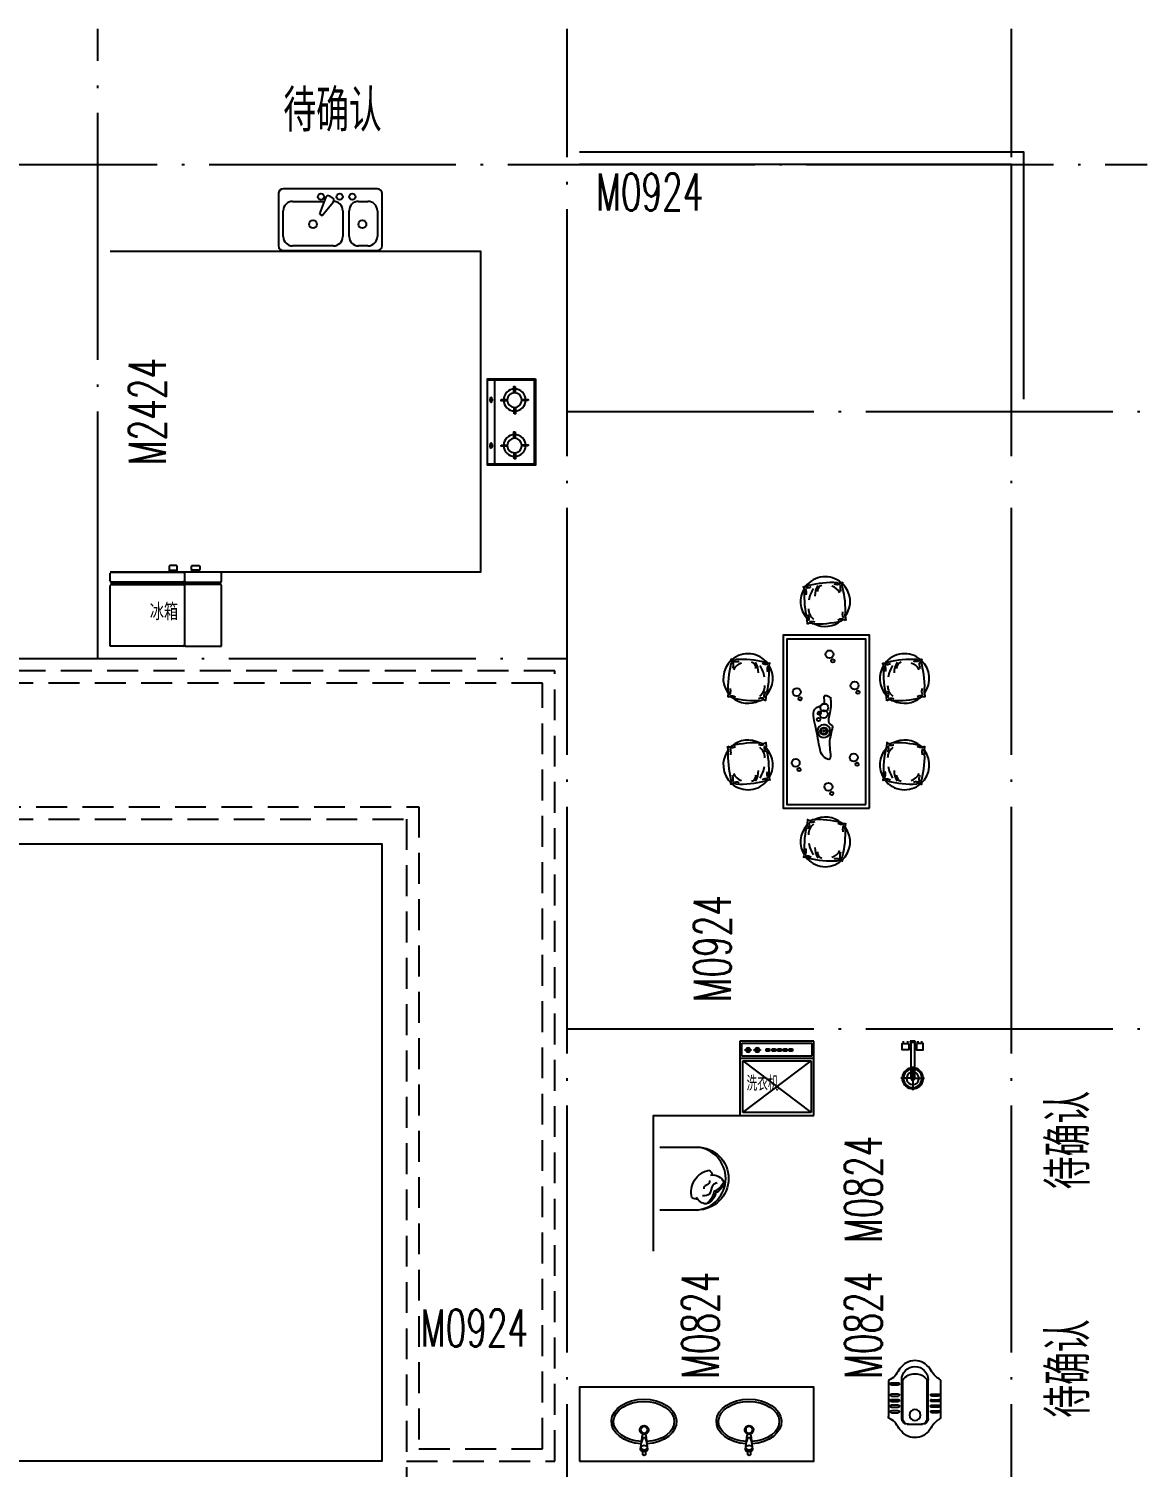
# Model space of a CAD drawing. Extents: x 14112 to 33812, y 15441 to 35841.
# Drawn here: x 24751 to 33812, y 24191 to 35841 of the extents above; entities that cross this region are included whole.
import ezdxf
from ezdxf.enums import TextEntityAlignment as Align

# ---------------------------------------------------------------- set-up
doc = ezdxf.new("R2010")
doc.units = 0
doc.header["$LTSCALE"] = 1000
doc.header["$MEASUREMENT"] = 0
doc.linetypes.add('DOTE', pattern=[2.42, 2, -0.2, 0.02, -0.2])
doc.linetypes.add('HIDDEN', pattern=[0.375, 0.25, -0.125])
for name, color, linetype in [('A-DOTE', 1, 'Continuous'), ('A-WALL', 4, 'Continuous'), ('A-WINDOW-TEXT', 7, 'Continuous'), ('A-家具', 254, 'Continuous'), ('A-洁具、厨具', 165, 'Continuous'), ('A-立面看线', 7, 'Continuous')]:
    doc.layers.add(name, color=color, linetype=linetype)
doc.styles.add('_TCH_WINDOW', font='SIMPLEX', dxfattribs={"height": 3.5, "bigfont": 'GBCBIG'})
doc.styles.add('BCP_PENDING_CN', font='')
doc.styles.get("Standard").update_dxf_attribs({"font": 'gbenor.shx', "bigfont": 'gbcbig.shx'})
doc.styles.add('黑体', font='simhei.ttf', dxfattribs={"width": 0.8})
doc.styles.get('BCP_PENDING_CN').set_extended_font_data('SimSun')

# ---------------------------------------------------------------- blocks, each defined once
blk = doc.blocks.new('*U30')
at = {"color": 0}
for p, q in [((-450, 229), (-450, 290)), ((-440, 300), (140, 300)), ((90, 312), (28, 312)), ((90, 307), (28, 307)), ((150, 290), (150, 229)), ((150, 290), (150, 229)), ((440, 300), (160, 300)), ((210, 312), (273, 312)), ((210, 307), (273, 307)), ((450, 229), (450, 290)), ((-450, -300), (-450, 190)), ((145, 211), (-444, 211)), ((144, 206), (-443, 206)), ((140, 219), (-440, 219)), ((-440, 200), (140, 200)), ((150, 190), (150, -290)), ((150, 190), (150, -290)), ((155, 211), (444, 211)), ((156, 206), (443, 206)), ((160, 219), (440, 219)), ((440, 200), (160, 200)), ((450, -300), (450, 190)), ((140, -300), (-450, -300)), ((160, -300), (450, -300))]:
    blk.add_line(p, q, dxfattribs=at)
for points in [[(82, 353), (36, 353, 0.414214), (26, 343), (26, 326, 0.414214), (36, 316), (82, 316, 0.414214), (92, 326), (92, 343, 0.414214)], [(218, 353), (265, 353, -0.414214), (275, 343), (275, 326, -0.414214), (265, 316), (218, 316, -0.414214), (208, 326), (208, 343, -0.414214)]]:
    blk.add_lwpolyline(points, format="xyb", close=True, dxfattribs=at)
for centre, radius, start, end in [((-440, 290), 10, 90, 180), ((54, 309), 27.4, 157.0604, 198.6544), ((64, 309), 27.4, 341.3456, 22.9396), ((140, 290), 10, 0, 90), ((160, 290), 10, 90, 180), ((236, 309), 27.4, 157.0604, 198.6544), ((246, 309), 27.4, 341.3456, 22.9396), ((440, 290), 10, 0, 90), ((-440, 229), 10, 180, 270), ((-440, 190), 10, 90, 180), ((-430, 209), 13.7, 135.9951, 224.0049), ((140, 229), 10, 270, 0), ((140, 190), 10, 0, 90), ((131, 209), 13.7, 315.728, 44.272), ((160, 229), 10, 180, 270), ((160, 190), 10, 90, 180), ((169, 209), 13.7, 135.728, 224.272), ((440, 229), 10, 270, 0), ((430, 209), 13.7, 315.9951, 44.0049), ((440, 190), 10, 0, 90), ((140, -290), 10, 270, 0), ((160, -290), 10, 180, 270)]:
    blk.add_arc(centre, radius, start, end, dxfattribs=at)
at = {"color": 0, "style": '黑体', "width": 0.7}
blk.add_text('冰箱', height=120, dxfattribs=at).set_placement((-130, -77))
blk = doc.blocks.new('*U32')
at = {"color": 0}
for p, q in [((340, 184), (-340, 184)), ((-340, -194), (-340, 184)), ((340, -194), (340, 184)), ((340, -137), (-340, -137)), ((-210, -163), (-195, -163)), ((-210, -167), (-195, -167)), ((-195, -155), (-195, -155)), ((-195, -163), (-195, -157)), ((-195, -173), (-195, -167)), ((-195, -175), (-195, -175)), ((-191, -155), (-191, -155)), ((-191, -163), (-191, -157)), ((-191, -163), (-175, -163)), ((-191, -167), (-174, -167)), ((-191, -173), (-191, -167)), ((-191, -175), (-191, -175)), ((159, -163), (200, -163)), ((159, -165), (200, -165)), ((159, -165), (200, -165)), ((159, -167), (200, -167)), ((177, -175), (177, -155)), ((179, -175), (179, -155)), ((181, -175), (181, -155))]:
    blk.add_line(p, q, dxfattribs=at)
for points in [[(350, 194), (-350, 194), (-350, -194), (350, -194)], [(-194, 135), (-194, 87), (-185, 87), (-185, 135)], [(173, 135), (173, 87), (182, 87), (182, 135)], [(-300, 21), (-253, 21), (-253, 31), (-300, 31)], [(-81, 29), (-128, 29), (-128, 20), (-81, 20)], [(67, 21), (115, 21), (115, 31), (67, 31)], [(287, 29), (239, 29), (239, 20), (287, 20)], [(-187, -85), (-187, -37), (-196, -37), (-196, -85)], [(181, -85), (181, -37), (172, -37), (172, -85)]]:
    blk.add_lwpolyline(points, close=True, dxfattribs=at)
for centre, radius in [((-191, 25), 89.1), ((-191, 25), 59.1), ((177, 25), 89.1), ((177, 25), 59.1)]:
    blk.add_circle(centre, radius, dxfattribs=at)
for centre in [(-192, -165), (179, -165)]:
    blk.add_ellipse(centre, major_axis=(-20.6, 0), ratio=0.466667, dxfattribs=at)
for points, knots in [([(-195, -157), (-196, -158), (-196, -158), (-199, -158), (-201, -158), (-205, -159), (-206, -160), (-208, -161), (-209, -162), (-210, -162), (-210, -163), (-210, -163)], [4.849937, 4.849937, 4.849937, 4.849937, 4.96011, 4.96011, 5.278154, 5.278154, 5.596197, 5.596197, 5.820437, 5.820437, 5.918287, 5.918287, 5.918287, 5.918287]), ([(-210, -167), (-210, -167), (-210, -167), (-210, -167), (-210, -168), (-209, -168), (-208, -169), (-207, -170), (-205, -170), (-202, -172), (-200, -172), (-197, -172), (-196, -172), (-195, -173)], [6.596587, 6.596587, 6.596587, 6.596587, 6.599871, 6.599871, 6.758213, 6.758213, 6.916556, 6.916556, 7.241139, 7.241139, 7.565721, 7.565721, 7.716432, 7.716432, 7.716432, 7.716432]), ([(-175, -163), (-175, -163), (-175, -162), (-176, -161), (-177, -161), (-178, -160), (-179, -160), (-181, -159), (-183, -158), (-187, -158), (-189, -157), (-191, -157), (-191, -157), (-191, -157)], [9.78973, 9.78973, 9.78973, 9.78973, 9.926221, 9.926221, 10.107693, 10.107693, 10.289165, 10.289165, 10.607209, 10.607209, 10.925252, 10.925252, 10.929627, 10.929627, 10.929627, 10.929627]), ([(-191, -173), (-189, -173), (-187, -172), (-183, -172), (-182, -171), (-179, -170), (-178, -170), (-176, -168), (-175, -168), (-175, -167), (-174, -167), (-174, -167)], [7.91993, 7.91993, 7.91993, 7.91993, 8.214887, 8.214887, 8.539469, 8.539469, 8.801496, 8.801496, 9.01886, 9.01886, 9.11142, 9.11142, 9.11142, 9.11142]), ([(161, -165), (161, -165), (161, -166), (161, -166), (161, -167), (161, -167), (162, -168), (163, -168), (163, -169), (165, -170), (166, -170), (170, -172), (172, -172), (176, -173), (178, -173), (182, -173), (184, -172), (188, -172), (190, -171), (193, -170), (194, -170), (196, -168), (196, -168), (197, -167), (197, -167), (198, -166), (198, -166), (198, -165), (198, -165), (198, -164), (197, -164), (197, -163), (197, -162), (196, -161), (195, -161), (194, -160), (193, -160), (190, -159), (189, -158), (185, -158), (183, -157), (179, -157), (176, -157), (172, -158), (170, -158), (167, -159), (165, -160), (163, -161), (163, -162), (162, -163), (161, -163), (161, -164), (161, -164), (161, -165), (161, -165), (161, -165)], [0, 0, 0, 0, 0.158343, 0.158343, 0.316685, 0.316685, 0.475028, 0.475028, 0.633371, 0.633371, 0.957954, 0.957954, 1.282536, 1.282536, 1.607119, 1.607119, 1.931701, 1.931701, 2.256284, 2.256284, 2.518311, 2.518311, 2.735674, 2.735674, 2.917147, 2.917147, 3.098619, 3.098619, 3.280091, 3.280091, 3.461563, 3.461563, 3.643035, 3.643035, 3.824508, 3.824508, 4.00598, 4.00598, 4.324023, 4.324023, 4.642067, 4.642067, 4.96011, 4.96011, 5.278154, 5.278154, 5.596197, 5.596197, 5.820437, 5.820437, 6.044677, 6.044677, 6.209716, 6.209716, 6.283185, 6.283185, 6.283185, 6.283185])]:
    blk.add_open_spline(points, degree=3, knots=knots, dxfattribs=at)
blk = doc.blocks.new('*U31')
at = {"color": 0, "linetype": 'Continuous'}
for p, q in [((381, 250), (-381, 250)), ((-419, 212), (-419, -212)), ((-305, 148), (-50, 148)), ((-39, 177), (-87, 48)), ((-65, 35), (22, 141)), ((-3, 190), (15, 180)), ((229, 148), (305, 148)), ((419, -212), (419, 212)), ((-381, -136), (-381, 72)), ((-87, 48), (-65, 35)), ((102, 72), (102, -136)), ((152, -136), (152, 72)), ((381, 72), (381, -136)), ((25, -212), (-305, -212)), ((305, -212), (229, -212)), ((-381, -250), (381, -250))]:
    blk.add_line(p, q, dxfattribs=at)
for centre, radius in [((-76, 186), 25.4), ((76, 186), 25.4), ((178, 186), 25.4), ((-140, -37), 31.8), ((260, -37), 31.8)]:
    blk.add_circle(centre, radius, dxfattribs=at)
for centre, radius, start, end in [((-381, 212), 38.1, 90, 180), ((381, 212), 38.1, 0, 90), ((-305, 72), 76.2, 90, 180), ((-15, 168), 25.4, 60, 159.4623), ((3, 158), 25.4, 320.5377, 60), ((25, 72), 76.2, 0, 90), ((229, 72), 76.2, 90, 180), ((305, 72), 76.2, 0, 90), ((-381, -212), 38.1, 180, 270), ((-305, -136), 76.2, 180, 270), ((25, -136), 76.2, 270, 0), ((229, -136), 76.2, 180, 270), ((305, -136), 76.2, 270, 0), ((381, -212), 38.1, 270, 0)]:
    blk.add_arc(centre, radius, start, end, dxfattribs=at)
blk = doc.blocks.new('*U36')
at = {"color": 0, "linetype": 'ByBlock', "ltscale": 15}
for points in [[(-503, 732), (-503, 733)], [(-234, 795), (-199, 799)], [(-195, 763), (-195, 762)], [(195, 763), (195, 762)], [(234, 795), (199, 799)], [(503, 732), (503, 733)], [(-169, 491), (-169, 491), (-204, 488)], [(169, 491), (169, 491), (204, 488)], [(-791, 151), (-791, 151), (-827, 154)], [(791, 151), (791, 151), (827, 154)], [(-1125, -90), (-1125, -91)], [(1125, -90), (1125, -91)], [(-857, -153), (-821, -157)], [(-818, -121), (-818, -120)], [(818, -121), (818, -120)], [(857, -153), (821, -157)], [(-169, -491), (-169, -491), (-204, -488)], [(169, -491), (169, -491), (204, -488)], [(-503, -732), (-503, -733)], [(-234, -795), (-199, -799)], [(-195, -763), (-195, -762)], [(195, -763), (195, -762)], [(234, -795), (199, -799)], [(503, -732), (503, -733)]]:
    blk.add_lwpolyline(points, dxfattribs=at)
at = {"color": 0, "linetype": 'Continuous'}
for points in [[(-700, -350), (700, -350), (700, 350), (-700, 350)], [(-670, -320), (670, -320), (670, 320), (-670, 320)]]:
    blk.add_lwpolyline(points, close=True, dxfattribs=at)
at = {"color": 0, "linetype": 'ByBlock', "ltscale": 15}
for centre, radius in [((-387, 221), 13.5), ((-333, 248), 32.2), ((240, 239), 32.2), ((186, 212), 13.5), ((-527, -17), 32.2), ((-76, 19), 30.3), ((-76, 19), 26), ((-76, 19), 23.4), ((-76, 19), 6.06), ((18, 62), 13.5), ((62, 21), 32.2), ((69, 57), 13.5), ((114, 16), 32.2), ((546, -26), 32.2), ((-581, -44), 13.5), ((492, -53), 13.5), ((-290, -222), 32.2), ((293, -229), 32.2), ((-345, -249), 13.5), ((239, -256), 13.5)]:
    blk.add_circle(centre, radius, dxfattribs=at)
at = {"color": 0, "ltscale": 120}
for centre, start, end in [((-350, 634), 53.3334, 137.5618), ((350, 634), 42.4382, 126.6666), ((-350, 634), 139.6082, 232.578), ((-350, 634), 332.6405, 40.6948), ((350, 634), 139.3052, 207.3595), ((350, 634), 307.422, 40.3918), ((-350, 634), 237.6262, 311.9099), ((350, 634), 228.0901, 302.3738), ((-973, 8), 127.422, 220.3918), ((-973, 8), 48.0901, 122.3738), ((973, 8), 57.6262, 131.9099), ((973, 8), 319.6082, 52.578), ((-973, 8), 319.3052, 27.3595), ((973, 8), 152.6405, 220.6948), ((-973, 8), 222.4382, 306.6666), ((973, 8), 233.3334, 317.5618), ((-350, -634), 48.0901, 122.3738), ((350, -634), 57.6262, 131.9099), ((-350, -634), 127.422, 220.3918), ((-350, -634), 319.3052, 27.3595), ((350, -634), 152.6405, 220.6948), ((350, -634), 319.6082, 52.578), ((-350, -634), 222.4382, 306.6666), ((350, -634), 233.3334, 317.5618)]:
    blk.add_arc(centre, 201, start, end, dxfattribs=at)
at = {"color": 0, "linetype": 'ByBlock', "ltscale": 15}
for centre, radius, start, end in [((-532, 748), 32.8, 331.1613, 39.9508), ((235, 686), 740, 176.3631, 194.749), ((-376, 659), 103, 115.5209, 163.9239), ((-281, 57), 740, 86.3631, 104.749), ((-170, 783), 32.8, 151.1613, 219.9508), ((-911, 575), 740, 356.3631, 14.749), ((911, 575), 740, 165.251, 183.6369), ((170, 783), 32.8, 320.0492, 28.8387), ((281, 57), 740, 75.251, 93.6369), ((376, 659), 103, 16.0761, 64.4791), ((-235, 686), 740, 345.251, 3.6369), ((532, 748), 32.8, 140.0492, 208.8387), ((-435, 618), 48.4, 194.0472, 273.7214), ((435, 618), 48.4, 266.2786, 345.9528), ((-402, 697), 147, 237.407, 272.7549), ((-505, 477), 32.8, 331.1613, 39.9508), ((-301, 799), 305, 239.426, 258.5985), ((-393, 1203), 740, 266.3631, 284.749), ((-292, 603), 106, 269.5416, 322.8842), ((-144, 512), 32.8, 151.1613, 219.9508), ((144, 512), 32.8, 320.0492, 28.8387), ((393, 1203), 740, 255.251, 273.6369), ((292, 603), 106, 217.1158, 270.4584), ((301, 799), 305, 281.4015, 300.574), ((402, 697), 147, 267.2451, 302.593), ((505, 477), 32.8, 140.0492, 208.8387), ((-387, -44), 740, 165.251, 183.6369), ((-1128, 165), 32.8, 320.0492, 28.8387), ((-924, -157), 305, 101.4015, 120.574), ((-1015, -561), 740, 75.251, 93.6369), ((-914, 39), 106, 37.1158, 90.4584), ((-766, 130), 32.8, 140.0492, 208.8387), ((766, 130), 32.8, 331.1613, 39.9508), ((1015, -561), 740, 86.3631, 104.749), ((914, 39), 106, 89.5416, 142.8842), ((924, -157), 305, 59.426, 78.5985), ((1128, 165), 32.8, 151.1613, 219.9508), ((387, -44), 740, 356.3631, 14.749), ((-1025, -55), 147, 87.2451, 122.593), ((-1057, 24), 48.4, 86.2786, 165.9528), ((-1533, 67), 740, 345.251, 3.6369), ((-76, 19), 52, 160.5618, 5.2841), ((-76, 19), 52, 5.2841, 160.5618), ((1533, 67), 740, 176.3631, 194.749), ((1025, -55), 147, 57.407, 92.7549), ((1057, 24), 48.4, 14.0472, 93.7214), ((-1154, -106), 32.8, 320.0492, 28.8387), ((-999, -17), 103, 196.0761, 244.4791), ((999, -17), 103, 295.5209, 343.9239), ((1154, -106), 32.8, 151.1613, 219.9508), ((-904, 585), 740, 255.251, 273.6369), ((-792, -141), 32.8, 140.0492, 208.8387), ((792, -141), 32.8, 331.1613, 39.9508), ((904, 585), 740, 266.3631, 284.749), ((-505, -477), 32.8, 320.0492, 28.8387), ((-393, -1203), 740, 75.251, 93.6369), ((393, -1203), 740, 86.3631, 104.749), ((505, -477), 32.8, 151.1613, 219.9508), ((235, -686), 740, 165.251, 183.6369), ((-435, -618), 48.4, 86.2786, 165.9528), ((-402, -697), 147, 87.2451, 122.593), ((-301, -799), 305, 101.4015, 120.574), ((-292, -603), 106, 37.1158, 90.4584), ((-911, -575), 740, 345.251, 3.6369), ((-144, -512), 32.8, 140.0492, 208.8387), ((144, -512), 32.8, 331.1613, 39.9508), ((911, -575), 740, 176.3631, 194.749), ((292, -603), 106, 89.5416, 142.8842), ((301, -799), 305, 59.426, 78.5985), ((402, -697), 147, 57.407, 92.7549), ((435, -618), 48.4, 14.0472, 93.7214), ((-235, -686), 740, 356.3631, 14.749), ((-376, -659), 103, 196.0761, 244.4791), ((376, -659), 103, 295.5209, 343.9239), ((-532, -748), 32.8, 320.0492, 28.8387), ((-281, -57), 740, 255.251, 273.6369), ((-170, -783), 32.8, 140.0492, 208.8387), ((170, -783), 32.8, 331.1613, 39.9508), ((281, -57), 740, 266.3631, 284.749), ((532, -748), 32.8, 151.1613, 219.9508)]:
    blk.add_arc(centre, radius, start, end, dxfattribs=at)
for points, knots in [([(-506, 769), (-506, 771), (-505, 777), (-491, 760), (-479, 767), (-470, 772)], [0, 0, 0, 0, 8.024829, 21.050859, 61.733421, 61.733421, 61.733421, 61.733421]), ([(-493, 751), (-491, 746), (-485, 732), (-488, 717), (-491, 707)], [0, 0, 0, 0, 20.199903, 65.117816, 65.117816, 65.117816, 65.117816]), ([(-484, 757), (-479, 756), (-462, 750), (-445, 756), (-432, 761)], [0, 0, 0, 0, 20.94518, 77.547913, 77.547913, 77.547913, 77.547913]), ([(-217, 783), (-221, 781), (-237, 772), (-256, 775), (-269, 777)], [0, 0, 0, 0, 20.94518, 77.547913, 77.547913, 77.547913, 77.547913]), ([(-207, 778), (-208, 774), (-212, 759), (-205, 745), (-201, 735)], [0, 0, 0, 0, 20.199903, 65.117816, 65.117816, 65.117816, 65.117816]), ([(207, 778), (208, 774), (212, 759), (205, 745), (201, 735)], [0, 0, 0, 0, 20.199903, 65.117816, 65.117816, 65.117816, 65.117816]), ([(217, 783), (221, 781), (237, 772), (256, 775), (269, 777)], [0, 0, 0, 0, 20.94518, 77.547913, 77.547913, 77.547913, 77.547913]), ([(484, 757), (479, 756), (462, 750), (445, 756), (432, 761)], [0, 0, 0, 0, 20.94518, 77.547913, 77.547913, 77.547913, 77.547913]), ([(506, 769), (506, 771), (505, 777), (491, 760), (479, 767), (470, 772)], [0, 0, 0, 0, 8.024829, 21.050859, 61.733421, 61.733421, 61.733421, 61.733421]), ([(493, 751), (491, 746), (485, 732), (488, 717), (491, 707)], [0, 0, 0, 0, 20.199903, 65.117816, 65.117816, 65.117816, 65.117816]), ([(-440, 465), (-447, 466), (-458, 468), (-470, 454), (-475, 459), (-476, 461)], [0, 0, 0, 0, 30.857349, 48.406165, 58.315689, 58.315689, 58.315689, 58.315689]), ([(-466, 477), (-464, 481), (-461, 496), (-467, 510), (-471, 520)], [0, 0, 0, 0, 20.199903, 65.117816, 65.117816, 65.117816, 65.117816]), ([(-456, 471), (-452, 474), (-436, 482), (-417, 479), (-404, 477)], [0, 0, 0, 0, 20.94518, 77.547913, 77.547913, 77.547913, 77.547913]), ([(-194, 498), (-199, 500), (-216, 506), (-234, 500), (-247, 496)], [0, 0, 0, 0, 20.94518, 77.547913, 77.547913, 77.547913, 77.547913]), ([(-186, 505), (-187, 509), (-193, 523), (-189, 538), (-186, 548)], [0, 0, 0, 0, 20.199903, 65.117816, 65.117816, 65.117816, 65.117816]), ([(186, 505), (187, 509), (193, 523), (189, 538), (186, 548)], [0, 0, 0, 0, 20.199903, 65.117816, 65.117816, 65.117816, 65.117816]), ([(194, 498), (199, 500), (216, 506), (234, 500), (247, 496)], [0, 0, 0, 0, 20.94518, 77.547913, 77.547913, 77.547913, 77.547913]), ([(456, 471), (452, 474), (436, 482), (417, 479), (404, 477)], [0, 0, 0, 0, 20.94518, 77.547913, 77.547913, 77.547913, 77.547913]), ([(440, 465), (447, 466), (458, 468), (470, 454), (475, 459), (476, 461)], [0, 0, 0, 0, 30.857349, 48.406165, 58.315689, 58.315689, 58.315689, 58.315689]), ([(466, 477), (464, 481), (461, 496), (467, 510), (471, 520)], [0, 0, 0, 0, 20.199903, 65.117816, 65.117816, 65.117816, 65.117816]), ([(-1062, 177), (-1069, 176), (-1081, 174), (-1092, 188), (-1097, 183), (-1099, 181)], [0, 0, 0, 0, 30.857349, 48.406165, 58.315689, 58.315689, 58.315689, 58.315689]), ([(-1088, 166), (-1087, 161), (-1083, 146), (-1089, 132), (-1094, 122)], [0, 0, 0, 0, 20.199903, 65.117816, 65.117816, 65.117816, 65.117816]), ([(-1078, 171), (-1074, 168), (-1058, 160), (-1040, 163), (-1026, 165)], [0, 0, 0, 0, 20.94518, 77.547913, 77.547913, 77.547913, 77.547913]), ([(-817, 144), (-821, 142), (-838, 136), (-856, 142), (-869, 146)], [0, 0, 0, 0, 20.94518, 77.547913, 77.547913, 77.547913, 77.547913]), ([(-808, 137), (-810, 133), (-815, 119), (-811, 104), (-809, 94)], [0, 0, 0, 0, 20.199903, 65.117816, 65.117816, 65.117816, 65.117816]), ([(808, 137), (810, 133), (815, 119), (811, 104), (809, 94)], [0, 0, 0, 0, 20.199903, 65.117816, 65.117816, 65.117816, 65.117816]), ([(817, 144), (821, 142), (838, 136), (856, 142), (869, 146)], [0, 0, 0, 0, 20.94518, 77.547913, 77.547913, 77.547913, 77.547913]), ([(1078, 171), (1074, 168), (1058, 160), (1040, 163), (1026, 165)], [0, 0, 0, 0, 20.94518, 77.547913, 77.547913, 77.547913, 77.547913]), ([(1062, 177), (1069, 176), (1081, 174), (1092, 188), (1097, 183), (1099, 181)], [0, 0, 0, 0, 30.857349, 48.406165, 58.315689, 58.315689, 58.315689, 58.315689]), ([(1088, 166), (1087, 161), (1083, 146), (1089, 132), (1094, 122)], [0, 0, 0, 0, 20.199903, 65.117816, 65.117816, 65.117816, 65.117816]), ([(-1115, -109), (-1113, -104), (-1107, -90), (-1111, -75), (-1113, -65)], [0, 0, 0, 0, 20.199903, 65.117816, 65.117816, 65.117816, 65.117816]), ([(-1106, -115), (-1102, -114), (-1085, -108), (-1067, -114), (-1054, -119)], [0, 0, 0, 0, 20.94518, 77.547913, 77.547913, 77.547913, 77.547913]), ([(-830, -136), (-831, -132), (-834, -117), (-828, -103), (-823, -93)], [0, 0, 0, 0, 20.199903, 65.117816, 65.117816, 65.117816, 65.117816]), ([(830, -136), (831, -132), (834, -117), (828, -103), (823, -93)], [0, 0, 0, 0, 20.199903, 65.117816, 65.117816, 65.117816, 65.117816]), ([(1106, -115), (1102, -114), (1085, -108), (1067, -114), (1054, -119)], [0, 0, 0, 0, 20.94518, 77.547913, 77.547913, 77.547913, 77.547913]), ([(1115, -109), (1113, -104), (1107, -90), (1111, -75), (1113, -65)], [0, 0, 0, 0, 20.199903, 65.117816, 65.117816, 65.117816, 65.117816]), ([(-1129, -127), (-1128, -129), (-1127, -135), (-1114, -117), (-1101, -125), (-1092, -130)], [0, 0, 0, 0, 8.024829, 21.050859, 61.733421, 61.733421, 61.733421, 61.733421]), ([(-840, -141), (-844, -139), (-860, -130), (-878, -133), (-891, -134)], [0, 0, 0, 0, 20.94518, 77.547913, 77.547913, 77.547913, 77.547913]), ([(840, -141), (844, -139), (860, -130), (878, -133), (891, -134)], [0, 0, 0, 0, 20.94518, 77.547913, 77.547913, 77.547913, 77.547913]), ([(1129, -127), (1128, -129), (1127, -135), (1114, -117), (1101, -125), (1092, -130)], [0, 0, 0, 0, 8.024829, 21.050859, 61.733421, 61.733421, 61.733421, 61.733421]), ([(-440, -465), (-447, -466), (-458, -468), (-470, -454), (-475, -459), (-476, -461)], [0, 0, 0, 0, 30.857349, 48.406165, 58.315689, 58.315689, 58.315689, 58.315689]), ([(440, -465), (447, -466), (458, -468), (470, -454), (475, -459), (476, -461)], [0, 0, 0, 0, 30.857349, 48.406165, 58.315689, 58.315689, 58.315689, 58.315689]), ([(-466, -477), (-464, -481), (-461, -496), (-467, -510), (-471, -520)], [0, 0, 0, 0, 20.199903, 65.117816, 65.117816, 65.117816, 65.117816]), ([(-456, -471), (-452, -474), (-436, -482), (-417, -479), (-404, -477)], [0, 0, 0, 0, 20.94518, 77.547913, 77.547913, 77.547913, 77.547913]), ([(-194, -498), (-199, -500), (-216, -506), (-234, -500), (-247, -496)], [0, 0, 0, 0, 20.94518, 77.547913, 77.547913, 77.547913, 77.547913]), ([(-186, -505), (-187, -509), (-193, -523), (-189, -538), (-186, -548)], [0, 0, 0, 0, 20.199903, 65.117816, 65.117816, 65.117816, 65.117816]), ([(186, -505), (187, -509), (193, -523), (189, -538), (186, -548)], [0, 0, 0, 0, 20.199903, 65.117816, 65.117816, 65.117816, 65.117816]), ([(194, -498), (199, -500), (216, -506), (234, -500), (247, -496)], [0, 0, 0, 0, 20.94518, 77.547913, 77.547913, 77.547913, 77.547913]), ([(456, -471), (452, -474), (436, -482), (417, -479), (404, -477)], [0, 0, 0, 0, 20.94518, 77.547913, 77.547913, 77.547913, 77.547913]), ([(466, -477), (464, -481), (461, -496), (467, -510), (471, -520)], [0, 0, 0, 0, 20.199903, 65.117816, 65.117816, 65.117816, 65.117816]), ([(-506, -769), (-506, -771), (-505, -777), (-491, -760), (-479, -767), (-470, -772)], [0, 0, 0, 0, 8.024829, 21.050859, 61.733421, 61.733421, 61.733421, 61.733421]), ([(-493, -751), (-491, -746), (-485, -732), (-488, -717), (-491, -707)], [0, 0, 0, 0, 20.199903, 65.117816, 65.117816, 65.117816, 65.117816]), ([(-484, -757), (-479, -756), (-462, -750), (-445, -756), (-432, -761)], [0, 0, 0, 0, 20.94518, 77.547913, 77.547913, 77.547913, 77.547913]), ([(-217, -783), (-221, -781), (-237, -772), (-256, -775), (-269, -777)], [0, 0, 0, 0, 20.94518, 77.547913, 77.547913, 77.547913, 77.547913]), ([(-207, -778), (-208, -774), (-212, -759), (-205, -745), (-201, -735)], [0, 0, 0, 0, 20.199903, 65.117816, 65.117816, 65.117816, 65.117816]), ([(207, -778), (208, -774), (212, -759), (205, -745), (201, -735)], [0, 0, 0, 0, 20.199903, 65.117816, 65.117816, 65.117816, 65.117816]), ([(217, -783), (221, -781), (237, -772), (256, -775), (269, -777)], [0, 0, 0, 0, 20.94518, 77.547913, 77.547913, 77.547913, 77.547913]), ([(484, -757), (479, -756), (462, -750), (445, -756), (432, -761)], [0, 0, 0, 0, 20.94518, 77.547913, 77.547913, 77.547913, 77.547913]), ([(506, -769), (506, -771), (505, -777), (491, -760), (479, -767), (470, -772)], [0, 0, 0, 0, 8.024829, 21.050859, 61.733421, 61.733421, 61.733421, 61.733421]), ([(493, -751), (491, -746), (485, -732), (488, -717), (491, -707)], [0, 0, 0, 0, 20.199903, 65.117816, 65.117816, 65.117816, 65.117816])]:
    blk.add_open_spline(points, degree=3, knots=knots, dxfattribs=at)
blk.add_spline([(198, -33), (71, -29), (-16, -28), (-33, -48), (-58, -47), (-120, -33), (-190, -26), (-306, -20), (-280, 25), (-226, 50), (-37, 87), (114, 80), (159, 15), (212, 12), (201, -25), (189, -36)], degree=3, dxfattribs=at)
blk = doc.blocks.new('海龙工具_洗盆')
at = {"color": 0}
blk.add_lwpolyline([(10, -35), (10, -4, 0.376297), (-11, -4), (-11, -34, -0.272573)], format="xyb", close=True, dxfattribs=at)
for points in [[(-11, -27, 0.271653), (-29, -49), (-15, -165, 0.760816), (14, -165), (27, -49, 0.255599), (10, -28)], [(26, -62, 0.726092), (-27, -63)], [(-24, -94, 0.023079), (-8, -143, 0.427088), (7, -143, 0.023079), (22, -94)]]:
    blk.add_lwpolyline(points, format="xyb", dxfattribs=at)
blk.add_lwpolyline([(24, -71), (-1, -80), (-26, -71)], dxfattribs=at)
blk.add_circle((-1, -207), 27, dxfattribs=at)
blk.add_arc((-1, -207), 35.6, 105.7254, 73.6041, dxfattribs=at)
for major_axis, ratio, start_param, end_param in [((-264, -1), 0.685587, -1.488972, 4.621616), ((246, 1), 0.663308, 1.649511, 7.763959)]:
    blk.add_ellipse((-2, -274), major_axis=major_axis, ratio=ratio, start_param=start_param, end_param=end_param, dxfattribs=at)
blk = doc.blocks.new('*U68')
at = {"color": 0}
blk.add_lwpolyline([(0, 0), (1900, 0), (1900, -600), (0, -600)], close=True, dxfattribs=at)
for p in [(525, -46), (1375, -46)]:
    blk.add_blockref('海龙工具_洗盆', p, dxfattribs=at)
blk = doc.blocks.new('*U69')
at = {"color": 0}
for p, q in [((-300, 369), (-300, -232)), ((300, 369), (-300, 369)), ((-284, 248), (-284, 353)), ((-284, 353), (284, 353)), ((284, 353), (284, 248)), ((300, -232), (300, 369)), ((284, 248), (-284, 248)), ((-257, 292), (-257, 302)), ((-257, 302), (-210, 302)), ((-210, 292), (-257, 292)), ((-210, 302), (-210, 292)), ((-183, 292), (-183, 302)), ((-183, 302), (-136, 302)), ((-136, 292), (-183, 292)), ((-136, 302), (-136, 292)), ((-88, 288), (-88, 306)), ((-88, 306), (-61, 306)), ((-61, 288), (-88, 288)), ((-61, 306), (-61, 288)), ((-38, 288), (-38, 306)), ((-38, 306), (-11, 306)), ((-11, 288), (-38, 288)), ((-11, 306), (-11, 288)), ((7, 288), (7, 306)), ((7, 306), (34, 306)), ((34, 288), (7, 288)), ((34, 306), (34, 288)), ((52, 288), (52, 306)), ((52, 306), (79, 306)), ((79, 288), (52, 288)), ((79, 306), (79, 288)), ((99, 288), (99, 306)), ((99, 306), (126, 306)), ((126, 288), (99, 288)), ((126, 306), (126, 288)), ((-300, 232), (300, 232)), ((-277, 210), (277, 210)), ((-277, -210), (277, 210)), ((-277, 210), (277, -210)), ((-277, -210), (-277, 210)), ((277, 210), (277, -210)), ((-300, -232), (300, -232)), ((277, -210), (-277, -210))]:
    blk.add_line(p, q, dxfattribs=at)
for centre, start, end in [((-233, 297), 17.42, 162.58), ((-233, 297), 195.5721, 344.4279), ((-159, 297), 17.42, 162.58), ((-159, 297), 195.5721, 344.4279)]:
    blk.add_arc(centre, 17.4, start, end, dxfattribs=at)
blk.add_text('洗衣机', height=120, dxfattribs=at).set_placement((-246, -33))
blk = doc.blocks.new('*U70')
at = {"color": 0, "linetype": 'Continuous'}
blk.add_lwpolyline([(-267, 318), (-267, 619, -1), (243, 619), (243, 318)], format="xyb", dxfattribs=at)
blk.add_arc((-12, 595), 256, 5.4586, 174.5414, dxfattribs=at)
at = {"color": 0, "extrusion": (0, 0, -1)}
for centre, major_axis, start_param, end_param in [((56, 746), (69.1, -69.1), 2.170135, 3.540916), ((-2, 724), (-81.1, -81.1), 2.540982, 3.519172), ((-18, 675), (-51.9, -51.9), 1.368059, 2.02427), ((97, 753), (-128, -128), -1.037469, 0.573364), ((87, 660), (-78.1, -78.1), 2.435498, 3.625733), ((108, 695), (59.8, -59.8), 5.521851, 6.710867), ((53, 634), (74.2, -74.2), 5.568502, 6.052223)]:
    blk.add_ellipse(centre, major_axis=major_axis, ratio=1, start_param=start_param, end_param=end_param, dxfattribs=at)
at = {"color": 0, "linetype": 'Continuous', "ltscale": 3000, "extrusion": (0, 0, -1)}
for centre, major_axis, start_param, end_param in [((-76, 672), (134, -134), 4.450749, 5.037426), ((72, 615), (101, -101), 4.081289, 4.922055)]:
    blk.add_ellipse(centre, major_axis=major_axis, ratio=1, start_param=start_param, end_param=end_param, dxfattribs=at)
at = {"color": 0, "linetype": 'Continuous', "ltscale": 3000}
for points, knots in [([(3, 722), (13, 721), (38, 718), (42, 676), (65, 674), (72, 674)], [0, 0, 0, 0, 40.128513, 107.093014, 136.921512, 136.921512, 136.921512, 136.921512]), ([(22, 783), (27, 769), (40, 729), (123, 736), (127, 686), (129, 663)], [0, 0, 0, 0, 63.901092, 178.479302, 266.758183, 266.758183, 266.758183, 266.758183])]:
    blk.add_open_spline(points, degree=3, knots=knots, dxfattribs=at)
blk = doc.blocks.new('*U45')
at = {"color": 0, "ltscale": 3}
for p, q in [((269, 568), (269, 874)), ((373, 563), (373, 878)), ((382, 563), (382, 878)), ((578, 563), (578, 878)), ((587, 563), (587, 878)), ((616, 851), (669, 851)), ((669, 836), (616, 836)), ((695, 862), (695, 579)), ((344, 761), (291, 761)), ((291, 746), (344, 746)), ((344, 716), (291, 716)), ((291, 701), (344, 701)), ((616, 761), (669, 761)), ((669, 746), (616, 746)), ((616, 716), (669, 716)), ((669, 701), (616, 701)), ((344, 671), (291, 671)), ((291, 656), (344, 656)), ((344, 626), (291, 626)), ((291, 611), (344, 611)), ((616, 671), (669, 671)), ((669, 656), (616, 656)), ((616, 626), (669, 626)), ((669, 611), (616, 611)), ((542, 518), (418, 518))]:
    blk.add_line(p, q, dxfattribs=at)
blk.add_circle((480, 592), 44.6, dxfattribs=at)
for centre, radius, start, end in [((480, 878), 107, 0, 180), ((480, 805), 122, 36.6792, 143.3208), ((614, 844), 7.9, 73.7392, 286.2608), ((672, 844), 7.9, 253.7392, 106.2608), ((288, 754), 7.9, 73.7392, 286.2608), ((288, 709), 7.9, 73.7392, 286.2608), ((346, 754), 7.9, 253.7392, 106.2608), ((346, 709), 7.9, 253.7392, 106.2608), ((614, 754), 7.9, 73.7392, 286.2608), ((614, 709), 7.9, 73.7392, 286.2608), ((672, 754), 7.9, 253.7392, 106.2608), ((672, 709), 7.9, 253.7392, 106.2608), ((288, 664), 7.9, 73.7392, 286.2608), ((288, 619), 7.9, 73.7392, 286.2608), ((346, 664), 7.9, 253.7392, 106.2608), ((346, 619), 7.9, 253.7392, 106.2608), ((614, 664), 7.9, 73.7392, 286.2608), ((614, 619), 7.9, 73.7392, 286.2608), ((672, 664), 7.9, 253.7392, 106.2608), ((672, 619), 7.9, 253.7392, 106.2608), ((418, 563), 45, 180, 270), ((427, 563), 45, 180, 270), ((533, 563), 45, 270, 0), ((542, 563), 45, 270, 0)]:
    blk.add_arc(centre, radius, start, end, dxfattribs=at)
for points in [[(269, 874), (289, 887), (327, 911), (357, 973), (409, 1020), (480, 1039), (552, 1020), (602, 973), (632, 916), (664, 885), (693, 875), (695, 866), (695, 862)], [(269, 568), (289, 554), (327, 530), (357, 468), (409, 422), (480, 403), (552, 421), (602, 469), (632, 525), (664, 556), (693, 566), (695, 575), (695, 579)]]:
    blk.add_open_spline(points, degree=3, knots=[0, 0, 0, 0, 71.715686, 131.295623, 202.140786, 272.985949, 343.831112, 414.676275, 474.256212, 533.836148, 546.128646, 558.421144, 558.421144, 558.421144, 558.421144], dxfattribs=at)
blk = doc.blocks.new('A$C4C12256C')
at = {"color": 0}
for p, q in [((-300, 5, 0), (-300, 95, 0)), ((-300, 2, 0), (-300, -3, 0)), ((-305, 0, 0), (-395, 0, 0)), ((-303, 0, 0), (-298, 0, 0)), ((-300, -5, 0), (-300, -95, 0)), ((-295, 0, 0), (-205, 0, 0))]:
    blk.add_line(p, q, dxfattribs=at)
at = {"color": 0, "linetype": 'Continuous'}
for p, q in [((-10, 15), (-300, 15, 0)), ((-30, 32, 0), (-30, 15, 0)), ((-30, 32, 0), (-30, 15, 0)), ((0, 20), (-10, 20)), ((-10, -20), (-10, 20)), ((-5, -20), (-5, 20)), ((0, -20), (0, 20)), ((-10, -15), (-300, -15, 0)), ((-30, -15, 0), (-30, -32, 0)), ((-30, -15, 0), (-30, -32, 0)), ((0, -20), (-10, -20))]:
    blk.add_line(p, q, dxfattribs=at)
at = {"color": 0, "linetype": 'Continuous', "elevation": 0}
for points in [[(-18, 32), (-69, 32), (-69, 85), (-18, 85)], [(-18, -32), (-69, -32), (-69, -85), (-18, -85)]]:
    blk.add_lwpolyline(points, close=True, dxfattribs=at)
for points in [[(-18, 75), (0, 75)], [(0, 42), (-18, 42)], [(0, -42), (-18, -42)], [(-18, -75), (0, -75)]]:
    blk.add_lwpolyline(points, dxfattribs=at)
at = {"color": 0, "linetype": 'Continuous'}
blk.add_arc((-300, 0, 0), 85, 11.537, 348.463, dxfattribs=at)
at = {"color": 0}
for radius, start, end in [(75, 11.537, 348.463), (50, 17.4576, 342.5424), (15, 90, 270)]:
    blk.add_arc((-300, 0, 0), radius, start, end, dxfattribs=at)

msp = doc.modelspace()

# ---------------------------------------------------------------- linework, layer by layer
at = {"layer": 'A-DOTE', "linetype": 'DOTE'}
for p, q in [((25312, 30741), (25312, 35841)), ((29112, 15441), (29112, 35841)), ((32712, 15441), (32712, 35841)), ((14112, 34741), (33812, 34741)), ((29112, 32741), (33812, 32741)), ((19112, 30741), (29112, 30741)), ((29112, 27741), (33812, 27741))]:
    msp.add_line(p, q, dxfattribs=at)
at = {"layer": 'A-WALL'}
msp.add_lwpolyline([(32812, 32841), (32812, 34841), (29212, 34841)], dxfattribs=at)
msp.add_lwpolyline([(20612, 29241), (27612, 29241), (27612, 24241), (20612, 24241)], close=True, dxfattribs=at)
at = {"layer": 'A-家具'}
for points in [[(25412, 34041), (28412, 34041), (28412, 31441), (25412, 31441)], [(29812, 25941), (29812, 27041), (31112, 27041)]]:
    msp.add_lwpolyline(points, dxfattribs=at)
at = {"layer": 'A-立面看线'}
msp.add_lwpolyline([(32712, 32841), (32712, 34741), (29212, 34741)], dxfattribs=at)
at = {"layer": 'A-立面看线', "linetype": 'HIDDEN'}
for points in [[(19212, 30641), (19212, 24241), (20412, 24241), (20412, 29441), (27812, 29441), (27812, 24241), (29012, 24241), (29012, 30641)], [(19312, 30541), (19312, 24341), (20312, 24341), (20312, 29541), (27912, 29541), (27912, 24341), (28912, 24341), (28912, 30541)], [(20412, 29441), (27812, 29441), (27812, 24041), (20412, 24041)]]:
    msp.add_lwpolyline(points, close=True, dxfattribs=at)

# ---------------------------------------------------------------- block references
at = {"layer": 'A-家具'}
for name, p, rotation in [('*U36', (31212, 30229), 89.99999999999999), ('A$C4C12256C', (31912, 27641), 90.00000000000001), ('*U70', (29546, 26517), 270)]:
    msp.add_blockref(name, p, dxfattribs=dict(at, rotation=rotation))
at = {"layer": 'A-家具', "xscale": -1, "rotation": 180}
msp.add_blockref('*U68', (29212, 24241), dxfattribs=at)
at = {"layer": 'A-洁具、厨具'}
for name, p in [('*U31', (27194, 34295)), ('*U30', (25862, 31141)), ('*U69', (30812, 27273))]:
    msp.add_blockref(name, p, dxfattribs=at)
at = {"layer": 'A-洁具、厨具', "xscale": -1, "rotation": 270}
msp.add_blockref('*U32', (28662, 32657), dxfattribs=at)
at = {"layer": 'A-洁具、厨具', "xscale": -1}
msp.add_blockref('*U45', (32410, 24022), dxfattribs=at)

# ---------------------------------------------------------------- texts
at = {"layer": 'A-WINDOW-TEXT', "width": 0.65}
for s, style, p in [('待确认', 'BCP_PENDING_CN', (27212, 35191)), ('M0924', '_TCH_WINDOW', (29782, 34519)), ('M0924', '_TCH_WINDOW', (28362, 25319))]:
    msp.add_text(s, height=300, dxfattribs=dict(at, style=style)).set_placement(p, align=Align.MIDDLE_CENTER)
for s, style, p in [('M2424', '_TCH_WINDOW', (25712, 32741)), ('M0924', '_TCH_WINDOW', (30289, 28391)), ('待确认', 'BCP_PENDING_CN', (33162, 26841)), ('M0824', '_TCH_WINDOW', (31512, 26441)), ('M0824', '_TCH_WINDOW', (30192, 25341)), ('M0824', '_TCH_WINDOW', (31512, 25341)), ('待确认', 'BCP_PENDING_CN', (33162, 24991))]:
    msp.add_text(s, height=300, rotation=90, dxfattribs=dict(at, style=style)).set_placement(p, align=Align.MIDDLE_CENTER)

doc.saveas('drawing.dxf')
